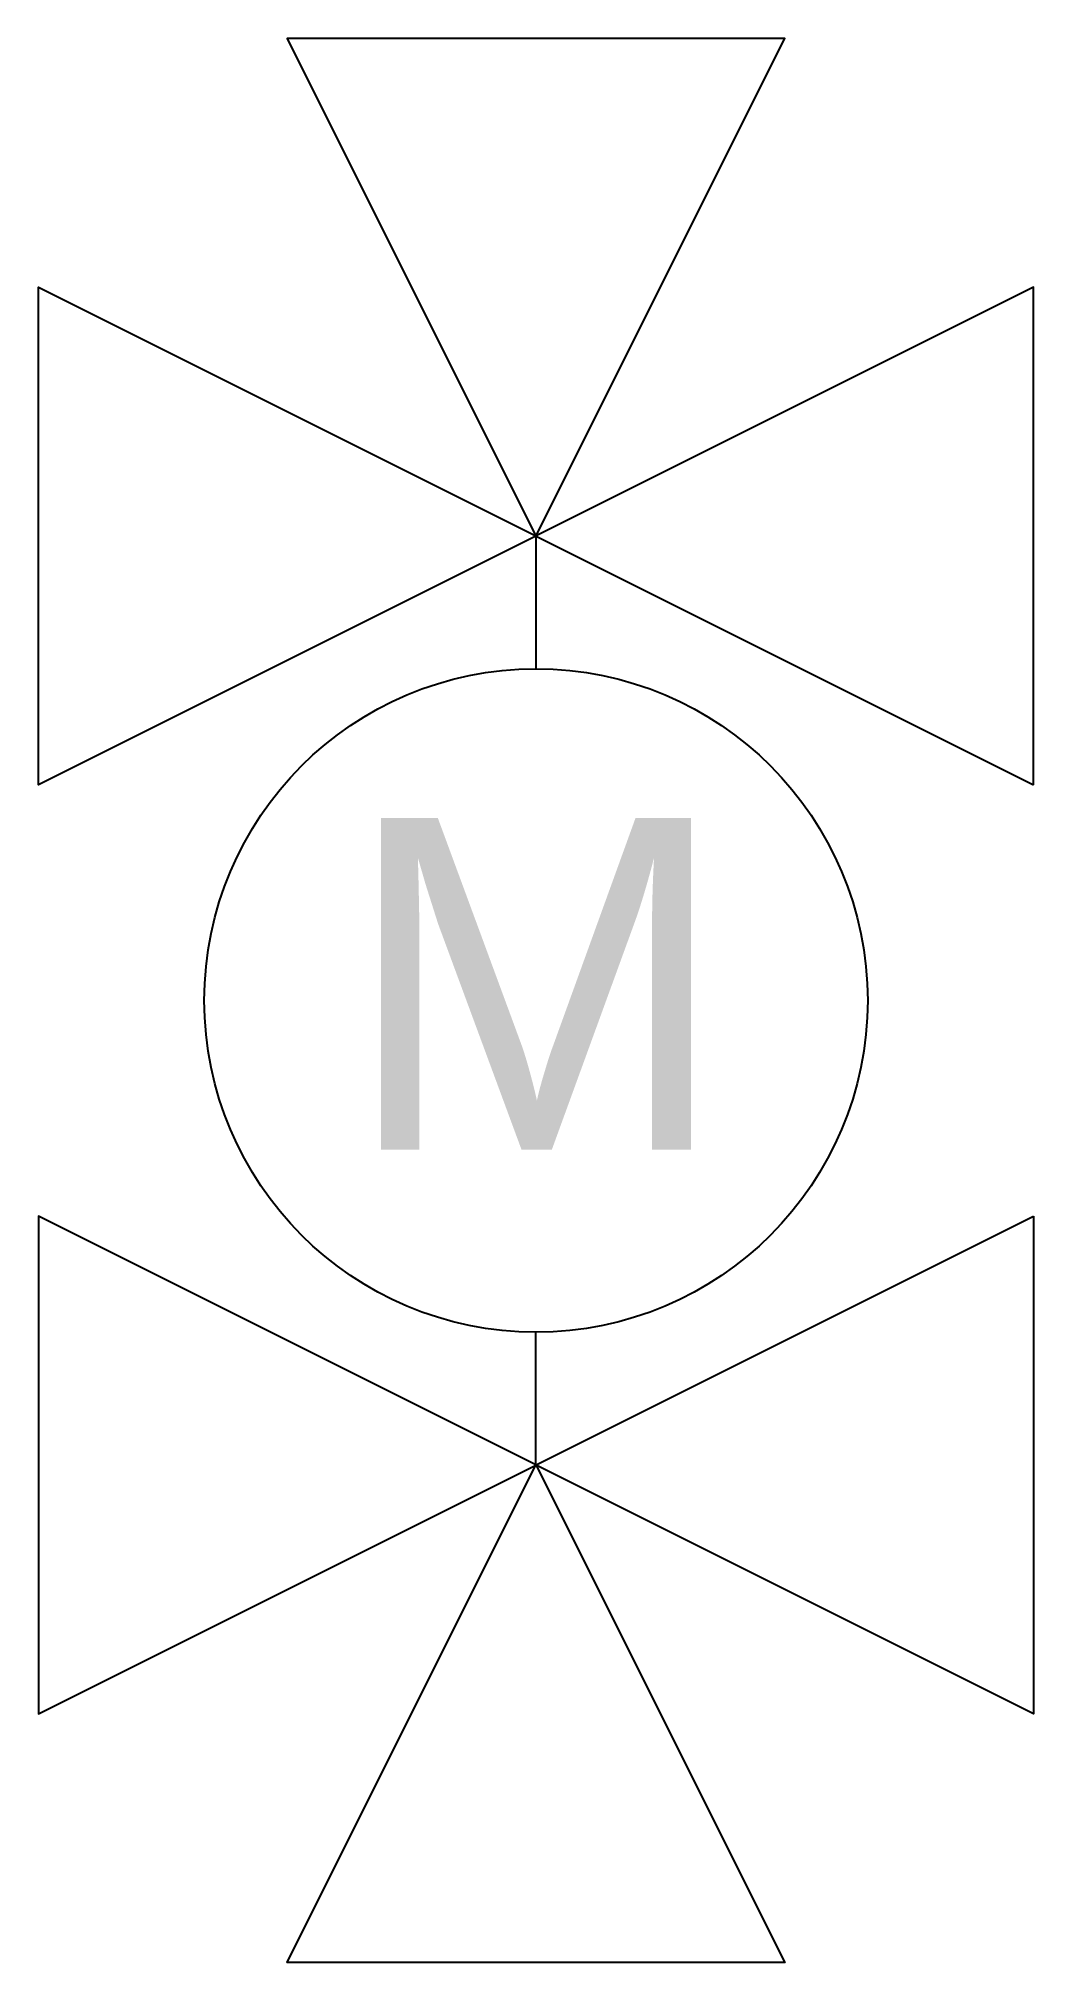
# Model space of a CAD drawing. Header units: millimetres. Extents: x -150 to 150, y -290 to 290.
import ezdxf
from ezdxf.enums import TextEntityAlignment as Align

# ---------------------------------------------------------------- set-up
doc = ezdxf.new("R2010")
doc.units = ezdxf.units.MM
doc.styles.add('EHS_Text', font='arial.ttf')

msp = doc.modelspace()

# ---------------------------------------------------------------- linework, layer by layer
at = {"color": 0, "linetype": 'ByBlock', "lineweight": -2}
for p, q in [((0, 140), (0, 100)), ((0, -140), (0, -100))]:
    msp.add_line(p, q, dxfattribs=at)
for points in [[(0, 140), (75, 290), (-75, 290)], [(150, 65), (150, 215), (-150, 65), (-150, 215)], [(150, -65), (150, -215), (-150, -65), (-150, -215)], [(0, -140), (75, -290), (-75, -290)]]:
    msp.add_lwpolyline(points, close=True, dxfattribs=at)
msp.add_circle((0, 0), 100, dxfattribs=at)

# ---------------------------------------------------------------- texts
at = {"color": 0, "linetype": 'ByBlock', "lineweight": -2, "style": 'EHS_Text'}
msp.add_text('M', height=100, dxfattribs=at).set_placement((0, -44.97), align=Align.CENTER)

doc.saveas('drawing.dxf')
